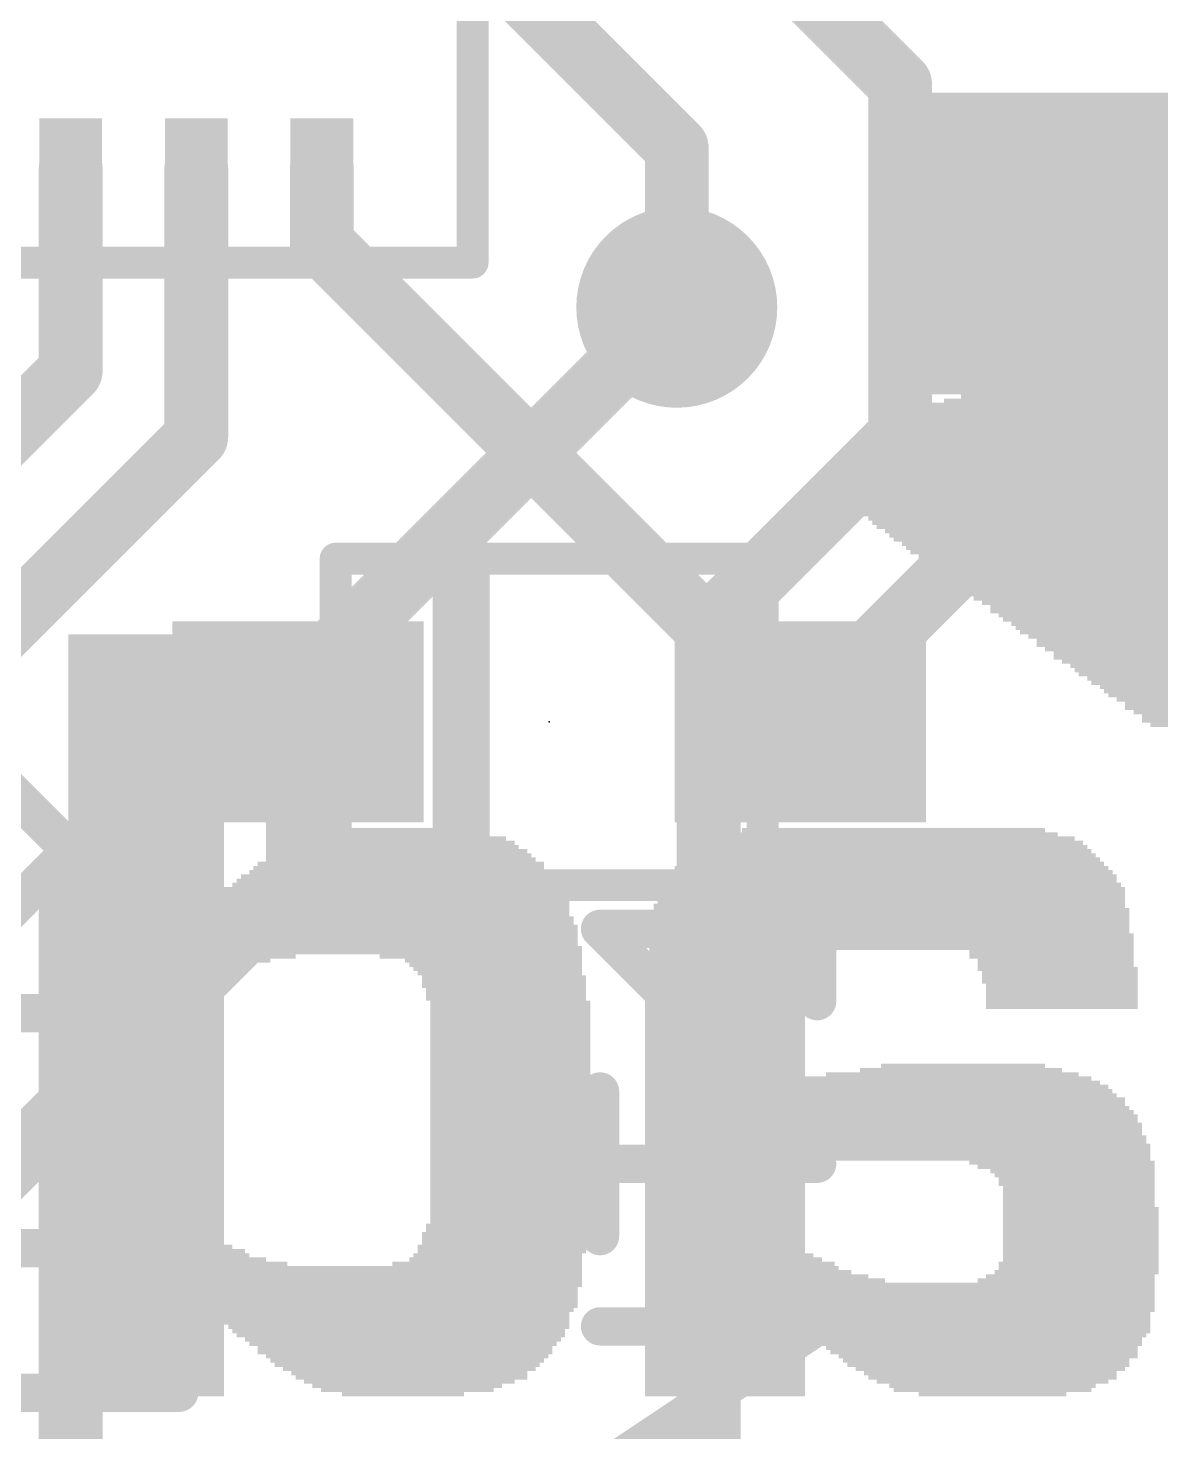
# Model space of a CAD drawing. Extents: x -0.1 to 30.5, y 0 to 19.2.
# Drawn here: x 15.07 to 19.58, y 3.65 to 9.24 of the extents above; entities that cross this region are included whole.
import ezdxf

# ---------------------------------------------------------------- set-up
doc = ezdxf.new("R2010")
doc.units = 0
for name, color, linetype in [('1', 12, 'CONTINUOUS'), ('16', 132, 'CONTINUOUS'), ('18', 110, 'CONTINUOUS'), ('21', 40, 'CONTINUOUS'), ('22', 6, 'CONTINUOUS'), ('23', 53, 'CONTINUOUS')]:
    doc.layers.add(name, color=color, linetype=linetype)

# ---------------------------------------------------------------- blocks, each defined once
blk = doc.blocks.new('RECT')
blk.add_solid([(-0.5, -0.5), (0.5, -0.5), (-0.5, 0.5), (0.5, 0.5)])
blk = doc.blocks.new('ROUNDV')
at = {"const_width": 0.5}
blk.add_lwpolyline([(0, -0.25, 1), (0, 0.25, 1), (0, -0.25)], format="xyb", dxfattribs=at)

msp = doc.modelspace()

# ---------------------------------------------------------------- linework, layer by layer
at = {"layer": '1', "const_width": 0.254}
for points in [[(17.01, 9.406), (17.653, 8.763)], [(17.653, 8.763), (17.653, 8.128)], [(15.24, 8.681), (15.24, 7.874)], [(15.74, 8.681), (15.74, 7.612)], [(16.24, 8.681), (16.24, 8.382)], [(16.24, 8.382), (18.145, 6.477)], [(19.177, 8.382), (19.177, 7.509)], [(15.24, 7.874), (14.732, 7.366)], [(15.74, 7.612), (14.158, 6.03)], [(19.177, 7.509), (18.145, 6.477)], [(18.415, 6.747), (18.145, 6.477)], [(16.145, 6.477), (16.145, 5.858)], [(16.145, 5.858), (12.7, 2.413)]]:
    msp.add_lwpolyline(points, dxfattribs=at)
at = {"layer": '1', "const_width": 0.127}
for points in [[(17.7165, 8.763, 1), (17.5895, 8.763)], [(17.6081, 8.7181, 1), (17.6979, 8.8079)], [(15.3035, 8.681, 1), (15.1765, 8.681)], [(15.8035, 8.681, 1), (15.6765, 8.681)], [(16.3035, 8.681, 1), (16.1765, 8.681)], [(16.2849, 8.4269, 1), (16.1951, 8.3371)], [(19.2405, 8.382, 1), (19.1135, 8.382)], [(16.1765, 8.382, 1), (16.3035, 8.382)], [(17.5895, 8.128, 1), (17.7165, 8.128)], [(15.2849, 7.8291, 1), (15.1951, 7.9189)], [(15.1765, 7.874, 1), (15.3035, 7.874)], [(15.7849, 7.5671, 1), (15.6951, 7.6569)], [(15.6765, 7.612, 1), (15.8035, 7.612)], [(19.2219, 7.4641, 1), (19.1321, 7.5539)], [(19.1135, 7.509, 1), (19.2405, 7.509)], [(18.4599, 6.7021, 1), (18.3701, 6.7919)], [(16.2085, 6.477, 1), (16.0815, 6.477)], [(18.1001, 6.5219, 1), (18.1899, 6.4321)], [(18.1001, 6.5219, 1), (18.1899, 6.4321)], [(18.1001, 6.4321, 1), (18.1899, 6.5219)], [(16.1899, 5.8131, 1), (16.1001, 5.9029)], [(16.0815, 5.858, 1), (16.2085, 5.858)]]:
    msp.add_lwpolyline(points, format="xyb", dxfattribs=at)
at = {"layer": '16', "const_width": 0.254}
for points in [[(17.78, 9.779), (18.542, 9.017)], [(18.542, 9.017), (18.542, 7.62)], [(17.653, 8.128), (15.24, 5.715)], [(18.542, 7.62), (17.78, 6.858)], [(17.78, 6.858), (17.78, 1.524)], [(15.24, 5.715), (15.24, 1.524)]]:
    msp.add_lwpolyline(points, dxfattribs=at)
at = {"layer": '16', "const_width": 0.127}
for points in [[(18.6055, 9.017, 1), (18.4785, 9.017)], [(18.4971, 8.9721, 1), (18.5869, 9.0619)], [(17.6979, 8.0831, 1), (17.6081, 8.1729)], [(18.5869, 7.5751, 1), (18.4971, 7.6649)], [(18.4785, 7.62, 1), (18.6055, 7.62)], [(17.8435, 6.858, 1), (17.7165, 6.858)], [(17.7351, 6.9029, 1), (17.8249, 6.8131)], [(15.3035, 5.715, 1), (15.1765, 5.715)], [(15.1951, 5.7599, 1), (15.2849, 5.6701)]]:
    msp.add_lwpolyline(points, format="xyb", dxfattribs=at)
at = {"layer": '21'}
for points, const_width in [([(16.84, 11.506), (16.84, 8.306)], 0.127), ([(16.84, 8.306), (13.64, 8.306)], 0.127), ([(16.295, 5.827), (16.295, 7.127)], 0.127), ([(16.295, 7.127), (17.995, 7.127)], 0.127), ([(17.995, 7.127), (17.995, 5.827)], 0.127), ([(16.745, 5.877), (16.745, 7.077)], 0.127), ([(16.745, 7.077), (16.845, 7.077)], 0.127), ([(16.845, 7.077), (16.845, 5.877)], 0.127), ([(15.2396, 5.9649), (14.9515, 6.253)], 0.1524), ([(14.9515, 5.6768), (15.2396, 5.9649)], 0.1524), ([(15.2396, 5.9649), (15.6718, 5.9649)], 0.1524), ([(18.2118, 5.3649), (18.2118, 5.9411)], 0.1524), ([(17.995, 5.827), (16.295, 5.827)], 0.127), ([(17.6356, 5.3649), (17.3475, 5.653)], 0.1524), ([(17.3475, 5.653), (18.2118, 5.653)], 0.1524), ([(15.5277, 5.3175), (14.9515, 5.3175)], 0.1524), ([(15.6718, 5.1734), (15.5277, 5.3175)], 0.1524), ([(15.6718, 4.7412), (15.6718, 5.1734)], 0.1524), ([(17.3475, 4.4294), (17.3475, 5.0056)], 0.1524), ([(14.8075, 4.7412), (15.6718, 4.7412)], 0.1524), ([(18.2118, 4.7175), (17.3475, 4.7175)], 0.1524), ([(14.9515, 4.3819), (15.2396, 4.3819)], 0.1524), ([(15.2396, 4.3819), (15.3837, 4.2379)], 0.1524), ([(15.3837, 4.0938), (15.6718, 4.3819)], 0.1524), ([(15.3837, 4.2379), (15.3837, 3.8057)], 0.1524), ([(17.3475, 3.4939), (18.2118, 4.0701)], 0.1524), ([(18.2118, 4.0701), (17.3475, 4.0701)], 0.1524), ([(15.6718, 3.8057), (14.8075, 3.8057)], 0.1524)]:
    msp.add_lwpolyline(points, dxfattribs=dict(at, const_width=const_width))
for points, const_width in [([(16.8083, 8.306, 1), (16.8717, 8.306)], 0.0635), ([(16.84, 8.2743, 1), (16.84, 8.3378)], 0.0635), ([(16.295, 7.1588, 1), (16.295, 7.0953)], 0.0635), ([(16.3268, 7.127, 1), (16.2633, 7.127)], 0.0635), ([(18.0267, 7.127, 1), (17.9633, 7.127)], 0.0635), ([(17.995, 7.0953, 1), (17.995, 7.1588)], 0.0635), ([(16.7767, 7.077, 1), (16.7133, 7.077)], 0.0635), ([(16.745, 7.1087, 1), (16.745, 7.0453)], 0.0635), ([(16.8768, 7.077, 1), (16.8133, 7.077)], 0.0635), ([(16.845, 7.0453, 1), (16.845, 7.1087)], 0.0635), ([(15.2396, 6.003, 1), (15.2396, 5.9268)], 0.0762), ([(15.2666, 5.9379, 1), (15.2127, 5.9918)], 0.0762), ([(15.6718, 5.9268, 1), (15.6718, 6.003)], 0.0762), ([(15.2127, 5.9379, 1), (15.2666, 5.9918)], 0.0762), ([(18.2499, 5.9411, 1), (18.1737, 5.9411)], 0.0762), ([(16.295, 5.8587, 1), (16.295, 5.7953)], 0.0635), ([(16.7133, 5.877, 1), (16.7767, 5.877)], 0.0635), ([(16.8133, 5.877, 1), (16.8768, 5.877)], 0.0635), ([(17.995, 5.7953, 1), (17.995, 5.8587)], 0.0635), ([(16.2633, 5.827, 1), (16.3268, 5.827)], 0.0635), ([(17.9633, 5.827, 1), (18.0267, 5.827)], 0.0635), ([(17.3744, 5.68, 1), (17.3205, 5.6261)], 0.0762), ([(17.3475, 5.6911, 1), (17.3475, 5.6149)], 0.0762), ([(18.2118, 5.6149, 1), (18.2118, 5.6911)], 0.0762), ([(17.6086, 5.338, 1), (17.6625, 5.3919)], 0.0762), ([(15.5547, 5.3444, 1), (15.5008, 5.2905)], 0.0762), ([(15.5277, 5.2794, 1), (15.5277, 5.3556)], 0.0762), ([(18.1737, 5.3649, 1), (18.2499, 5.3649)], 0.0762), ([(15.7099, 5.1734, 1), (15.6337, 5.1734)], 0.0762), ([(15.6449, 5.1465, 1), (15.6987, 5.2003)], 0.0762), ([(17.3856, 5.0056, 1), (17.3094, 5.0056)], 0.0762), ([(15.6718, 4.7031, 1), (15.6718, 4.7793)], 0.0762), ([(15.6337, 4.7412, 1), (15.7099, 4.7412)], 0.0762), ([(17.3475, 4.7556, 1), (17.3475, 4.6794)], 0.0762), ([(18.2118, 4.6794, 1), (18.2118, 4.7556)], 0.0762), ([(15.2666, 4.4089, 1), (15.2127, 4.355)], 0.0762), ([(15.2396, 4.3438, 1), (15.2396, 4.42)], 0.0762), ([(15.6987, 4.355, 1), (15.6449, 4.4089)], 0.0762), ([(17.3094, 4.4294, 1), (17.3856, 4.4294)], 0.0762), ([(15.4218, 4.2379, 1), (15.3456, 4.2379)], 0.0762), ([(15.3567, 4.2109, 1), (15.4106, 4.2648)], 0.0762), ([(15.3567, 4.1208, 1), (15.4106, 4.0669)], 0.0762), ([(17.3475, 4.1082, 1), (17.3475, 4.032)], 0.0762), ([(18.2329, 4.0384, 1), (18.1907, 4.1018)], 0.0762), ([(18.2118, 4.032, 1), (18.2118, 4.1082)], 0.0762), ([(15.6718, 3.7676, 1), (15.6718, 3.8438)], 0.0762), ([(15.3456, 3.8057, 1), (15.4218, 3.8057)], 0.0762)]:
    msp.add_lwpolyline(points, format="xyb", dxfattribs=dict(at, const_width=const_width))
at = {"layer": '23'}
msp.add_point((17.145, 6.477), dxfattribs=at)

# ---------------------------------------------------------------- block references
at = {"layer": '1'}
for p, xscale, yscale, rotation in [((19.177, 8.382), 1.2, 1.3, 270), ((15.24, 8.681), 0.4, 0.25, 90), ((15.74, 8.681), 0.4, 0.25, 90), ((16.24, 8.681), 0.4, 0.25, 90)]:
    msp.add_blockref('RECT', p, dxfattribs=dict(at, xscale=xscale, yscale=yscale, rotation=rotation))
at = {"layer": '1', "yscale": 0.8, "rotation": 180}
for p in [(16.145, 6.477), (18.145, 6.477)]:
    msp.add_blockref('RECT', p, dxfattribs=at)
at = {"layer": '18', "xscale": 0.8001, "yscale": 0.8001}
msp.add_blockref('ROUNDV', (17.653, 8.128), dxfattribs=at)
msp.add_blockref('ROUNDV', (17.653, 8.128), dxfattribs=at)
at = {"layer": '22', "rotation": 180}
for p, xscale, yscale in [((20.0917, 7.9909), 1.2741, 0.0167), ((20.1, 8.0076), 1.1903, 0.0168), ((20.1084, 8.0244), 1.14, 0.0168), ((20.0497, 7.9405), 1.5255, 0.0167), ((20.0665, 7.9573), 1.425, 0.0168), ((20.0749, 7.9741), 1.3746, 0.0168), ((20.3264, 7.8902), 2.3805, 0.0167), ((20.0246, 7.907), 1.6428, 0.0168), ((20.033, 7.9238), 1.5926, 0.0168), ((20.2341, 7.8232), 2.5649, 0.0168), ((20.2509, 7.8399), 2.5314, 0.0167), ((20.2761, 7.8567), 2.4811, 0.0168), ((19.9826, 7.8735), 1.8273, 0.0168), ((20.1503, 7.7729), 2.7325, 0.0168), ((20.1671, 7.7897), 2.699, 0.0168), ((20.2006, 7.8065), 2.632, 0.0167), ((20.0414, 7.7059), 2.9505, 0.0167), ((20.0665, 7.7226), 2.9002, 0.0168), ((20.0917, 7.7394), 2.8499, 0.0168), ((20.1168, 7.7562), 2.7996, 0.0167), ((19.9994, 7.6556), 3.0679, 0.0167), ((20.0162, 7.6723), 3.0343, 0.0168), ((20.0162, 7.6891), 3.0008, 0.0168), ((19.9659, 7.6053), 3.1349, 0.0168), ((19.9744, 7.6221), 3.1181, 0.0167), ((19.9827, 7.6388), 3.1014, 0.0168), ((19.9659, 7.5382), 3.2019, 0.0168), ((19.9576, 7.555), 3.1851, 0.0168), ((19.9659, 7.5718), 3.1684, 0.0167), ((19.9743, 7.5885), 3.1516, 0.0168), ((19.9659, 7.5215), 3.2019, 0.0167), ((19.9659, 7.5047), 3.2019, 0.0168), ((19.9743, 7.4879), 3.2186, 0.0168), ((19.9659, 7.4712), 3.2354, 0.0167), ((19.9659, 7.4544), 3.2354, 0.0168), ((19.9743, 7.4376), 3.2522, 0.0168), ((19.9827, 7.4209), 3.269, 0.0167), ((19.9827, 7.4041), 3.269, 0.0168), ((19.9994, 7.3874), 3.2689, 0.0167), ((19.9994, 7.3706), 3.2689, 0.0168), ((20.0079, 7.3538), 3.2857, 0.0168), ((20.0246, 7.3371), 3.2858, 0.0167), ((20.033, 7.3203), 3.269, 0.0168), ((20.0414, 7.3035), 3.2857, 0.0168), ((20.0665, 7.2868), 3.3025, 0.0167), ((20.0917, 7.27), 3.3193, 0.0168), ((19.6139, 7.2532), 2.3302, 0.0168), ((19.5888, 7.2365), 2.2129, 0.0167), ((19.5888, 7.2197), 2.1793, 0.0168), ((19.572, 7.203), 2.1123, 0.0167), ((19.5803, 7.1862), 2.0619, 0.0168), ((19.5803, 7.1694), 2.0285, 0.0168), ((19.5888, 7.1527), 2.0117, 0.0167), ((19.5971, 7.1359), 1.9614, 0.0168), ((19.6055, 7.1191), 1.9446, 0.0168), ((19.6223, 7.1024), 1.9447, 0.0167), ((19.6391, 7.0856), 1.9111, 0.0168), ((19.6474, 7.0688), 1.8944, 0.0168), ((19.6726, 7.0521), 1.9111, 0.0167), ((19.6977, 7.0353), 1.8944, 0.0168), ((19.7061, 7.0185), 1.8776, 0.0168), ((19.7396, 7.0018), 1.8776, 0.0167), ((19.7647, 6.985), 1.8943, 0.0168), ((19.7815, 6.9683), 1.8943, 0.0167), ((19.8235, 6.9515), 1.9111, 0.0168), ((19.8653, 6.9347), 1.9279, 0.0168), ((19.8821, 6.918), 1.9614, 0.0167), ((19.9324, 6.9012), 1.995, 0.0168), ((19.9659, 6.8844), 2.0284, 0.0168), ((20.0749, 6.8677), 2.1793, 0.0167), ((15.5403, 6.8174), 0.6203, 0.0167), ((21.3657, 6.8509), 4.7274, 0.0168), ((21.3658, 6.8341), 4.6939, 0.0168), ((21.3657, 6.8174), 4.6268, 0.0167), ((15.5403, 6.8006), 0.6203, 0.0168), ((15.5403, 6.7839), 0.6203, 0.0167), ((15.5403, 6.7671), 0.6203, 0.0168), ((21.3406, 6.7839), 4.5095, 0.0167), ((21.349, 6.8006), 4.5263, 0.0168), ((21.3238, 6.7671), 4.409, 0.0168), ((15.5403, 6.7503), 0.6203, 0.0168), ((15.5403, 6.7336), 0.6203, 0.0167), ((15.5403, 6.7168), 0.6203, 0.0168), ((15.5403, 6.7), 0.6203, 0.0168), ((21.2987, 6.7503), 4.2916, 0.0168), ((21.2652, 6.7336), 4.2245, 0.0167), ((20.6449, 6.7168), 2.9169, 0.0168), ((20.6449, 6.7), 2.8499, 0.0168), ((15.5403, 6.6833), 0.6203, 0.0167), ((15.5403, 6.6665), 0.6203, 0.0168), ((15.5403, 6.6497), 0.6203, 0.0168), ((20.6449, 6.6833), 2.8163, 0.0167), ((20.6532, 6.6665), 2.7995, 0.0168), ((20.4521, 6.6497), 2.3302, 0.0168), ((15.5403, 6.633), 0.6203, 0.0167), ((15.5403, 6.6162), 0.6203, 0.0168), ((15.5403, 6.5994), 0.6203, 0.0168), ((20.4437, 6.633), 2.2799, 0.0167), ((20.4437, 6.6162), 2.2128, 0.0168), ((20.4353, 6.5994), 2.1626, 0.0168), ((15.5403, 6.5827), 0.6203, 0.0167), ((15.5403, 6.5659), 0.6203, 0.0168), ((15.5403, 6.5492), 0.6203, 0.0167), ((15.5403, 6.5324), 0.6203, 0.0168), ((20.4437, 6.5827), 2.1458, 0.0167), ((20.4437, 6.5659), 2.0788, 0.0168), ((20.4521, 6.5492), 2.0284, 0.0167), ((20.4521, 6.5324), 2.0284, 0.0168), ((15.5403, 6.5156), 0.6203, 0.0168), ((15.5403, 6.4989), 0.6203, 0.0167), ((15.5403, 6.4821), 0.6203, 0.0168), ((20.4521, 6.5156), 1.9614, 0.0168), ((20.4605, 6.4989), 1.9111, 0.0167), ((20.4605, 6.4821), 1.9111, 0.0168), ((15.5403, 6.4653), 0.6203, 0.0168), ((15.5403, 6.4486), 0.6203, 0.0167), ((15.5403, 6.4318), 0.6203, 0.0168), ((20.4688, 6.4653), 1.8608, 0.0168), ((15.5403, 6.415), 0.6203, 0.0168), ((15.5403, 6.3982), 0.6203, 0.0167), ((15.5403, 6.3815), 0.6203, 0.0168), ((15.5403, 6.3647), 0.6203, 0.0167), ((15.5403, 6.348), 0.6203, 0.0168), ((15.5403, 6.3312), 0.6203, 0.0168), ((15.5403, 6.3144), 0.6203, 0.0167), ((15.5403, 6.2977), 0.6203, 0.0168), ((15.5403, 6.2809), 0.6203, 0.0168), ((15.5403, 6.2641), 0.6203, 0.0167), ((15.5403, 6.2474), 0.6203, 0.0168), ((15.5403, 6.2306), 0.6203, 0.0168), ((15.5403, 6.2138), 0.6203, 0.0167), ((15.5403, 6.1971), 0.6203, 0.0168), ((15.5403, 6.1803), 0.6203, 0.0168), ((15.5403, 6.1635), 0.6203, 0.0167), ((15.5403, 6.1468), 0.6203, 0.0168), ((15.5403, 6.1301), 0.6203, 0.0167), ((15.5403, 6.1133), 0.6203, 0.0168), ((15.5403, 6.0965), 0.6203, 0.0168), ((15.5403, 6.0798), 0.6203, 0.0167), ((15.5403, 6.063), 0.6203, 0.0168), ((15.5403, 6.0462), 0.6203, 0.0168), ((15.5403, 6.0295), 0.6203, 0.0167), ((16.5544, 6.0295), 0.7041, 0.0167), ((16.5544, 6.0462), 0.6371, 0.0168), ((18.5158, 6.0295), 1.3076, 0.0167), ((18.5158, 6.0462), 1.207, 0.0168), ((15.5403, 6.0127), 0.6203, 0.0168), ((15.5403, 5.9959), 0.6203, 0.0168), ((15.5403, 5.9792), 0.6203, 0.0167), ((16.5544, 5.9792), 0.9387, 0.0167), ((16.5629, 5.9959), 0.8885, 0.0168), ((16.5628, 6.0127), 0.8214, 0.0168), ((18.5075, 5.9792), 1.5591, 0.0167), ((18.5159, 5.9959), 1.5087, 0.0168), ((18.5159, 6.0127), 1.4417, 0.0168), ((15.5403, 5.9624), 0.6203, 0.0168), ((15.5403, 5.9457), 0.6203, 0.0167), ((15.5403, 5.9289), 0.6203, 0.0168), ((16.5544, 5.9289), 1.0729, 0.0168), ((16.5544, 5.9457), 1.0393, 0.0167), ((16.5629, 5.9624), 0.9891, 0.0168), ((18.5075, 5.9289), 1.6597, 0.0168), ((18.5075, 5.9457), 1.6261, 0.0167), ((18.5075, 5.9624), 1.5925, 0.0168), ((15.5403, 5.9121), 0.6203, 0.0168), ((15.5403, 5.8954), 0.6203, 0.0167), ((15.5403, 5.8786), 0.6203, 0.0168), ((15.5403, 5.8618), 0.6203, 0.0168), ((16.5377, 5.8618), 1.2406, 0.0168), ((16.5461, 5.8786), 1.1903, 0.0168), ((16.5461, 5.8954), 1.1567, 0.0167), ((16.5544, 5.9121), 1.1399, 0.0168), ((18.5075, 5.8618), 1.7937, 0.0168), ((18.5075, 5.8786), 1.7603, 0.0168), ((18.5075, 5.8954), 1.7267, 0.0167), ((18.5075, 5.9121), 1.6931, 0.0168), ((16.2108, 5.8115), 1.9614, 0.0168), ((15.5403, 5.8451), 0.6203, 0.0167), ((15.5403, 5.8283), 0.6203, 0.0168), ((16.5293, 5.8283), 1.2908, 0.0168), ((16.5294, 5.8451), 1.2573, 0.0167), ((18.5075, 5.8115), 1.8608, 0.0168), ((18.5075, 5.8283), 1.8273, 0.0168), ((18.5075, 5.8451), 1.7937, 0.0167), ((16.2191, 5.7948), 1.9781, 0.0167), ((16.2191, 5.778), 1.9781, 0.0168), ((16.2276, 5.7612), 1.9949, 0.0168), ((18.5075, 5.7948), 1.8608, 0.0167), ((18.5075, 5.778), 1.8608, 0.0168), ((18.5075, 5.7612), 1.8608, 0.0168), ((16.2276, 5.7445), 1.9949, 0.0167), ((16.2276, 5.7277), 1.9949, 0.0168), ((16.2276, 5.711), 1.9949, 0.0167), ((16.236, 5.6942), 2.0117, 0.0168), ((18.4991, 5.7445), 1.8776, 0.0167), ((18.5075, 5.7277), 1.8943, 0.0168), ((18.5075, 5.711), 1.8943, 0.0167), ((18.5075, 5.6942), 1.8943, 0.0168), ((16.2443, 5.6607), 2.0284, 0.0167), ((16.2443, 5.6439), 2.0284, 0.0168), ((16.236, 5.6774), 2.0117, 0.0168), ((18.5075, 5.6774), 1.8943, 0.0168), ((18.5075, 5.6607), 1.8943, 0.0167), ((18.5075, 5.6439), 1.8943, 0.0168), ((16.2443, 5.6271), 2.0284, 0.0168), ((16.2443, 5.6104), 2.0284, 0.0167), ((16.2443, 5.5936), 2.0284, 0.0168), ((18.5075, 5.6271), 1.9279, 0.0168), ((18.5075, 5.6104), 1.9279, 0.0167), ((18.5075, 5.5936), 1.9279, 0.0168), ((16.2527, 5.5768), 2.0452, 0.0168), ((16.2527, 5.5601), 2.0452, 0.0167), ((15.6827, 5.5433), 0.9052, 0.0168), ((15.6325, 5.5266), 0.8047, 0.0167), ((16.8729, 5.5433), 0.8047, 0.0168), ((16.9232, 5.5266), 0.7041, 0.0167), ((18.5075, 5.5768), 1.9279, 0.0168), ((17.8872, 5.5601), 0.6873, 0.0167), ((17.8788, 5.5433), 0.6706, 0.0168), ((17.8704, 5.5266), 0.6538, 0.0167), ((19.1445, 5.5601), 0.6538, 0.0167), ((19.1445, 5.5433), 0.6538, 0.0168), ((19.1613, 5.5266), 0.6203, 0.0167), ((15.5989, 5.5098), 0.7376, 0.0168), ((15.5654, 5.4763), 0.6706, 0.0167), ((15.5822, 5.493), 0.7041, 0.0168), ((16.9317, 5.5098), 0.6873, 0.0168), ((16.94, 5.493), 0.6706, 0.0168), ((16.9484, 5.4763), 0.6538, 0.0167), ((17.862, 5.5098), 0.6705, 0.0168), ((17.862, 5.493), 0.6705, 0.0168), ((17.8537, 5.4763), 0.6538, 0.0167), ((19.1696, 5.493), 0.637, 0.0168), ((19.1613, 5.5098), 0.6203, 0.0168), ((19.178, 5.4763), 0.6202, 0.0167), ((15.5403, 5.4595), 0.6203, 0.0168), ((15.5403, 5.4427), 0.6203, 0.0168), ((15.5403, 5.426), 0.6203, 0.0167), ((16.9652, 5.4595), 0.6538, 0.0168), ((16.9652, 5.4427), 0.6538, 0.0168), ((16.9652, 5.426), 0.6538, 0.0167), ((17.8537, 5.4595), 0.6538, 0.0168), ((17.8537, 5.4427), 0.6538, 0.0168), ((17.8537, 5.426), 0.6538, 0.0167), ((19.178, 5.4595), 0.6202, 0.0168), ((19.178, 5.4427), 0.6202, 0.0168), ((19.1864, 5.426), 0.6035, 0.0167), ((15.5403, 5.4092), 0.6203, 0.0168), ((15.5403, 5.3924), 0.6203, 0.0168), ((15.5403, 5.3757), 0.6203, 0.0167), ((15.5403, 5.3589), 0.6203, 0.0168), ((16.9735, 5.4092), 0.6371, 0.0168), ((16.9735, 5.3924), 0.6371, 0.0168), ((16.9735, 5.3757), 0.6371, 0.0167), ((16.9903, 5.3589), 0.637, 0.0168), ((17.8453, 5.4092), 0.637, 0.0168), ((17.8453, 5.3924), 0.637, 0.0168), ((17.8453, 5.3757), 0.637, 0.0167), ((17.8453, 5.3589), 0.637, 0.0168), ((19.1864, 5.4092), 0.6035, 0.0168), ((19.1864, 5.3924), 0.6035, 0.0168), ((19.1864, 5.3757), 0.6035, 0.0167), ((19.1864, 5.3589), 0.6035, 0.0168), ((15.5403, 5.3421), 0.6203, 0.0168), ((15.5403, 5.3254), 0.6203, 0.0167), ((15.5403, 5.3086), 0.6203, 0.0168), ((16.9903, 5.3421), 0.637, 0.0168), ((16.9903, 5.3254), 0.637, 0.0167), ((16.9903, 5.3086), 0.637, 0.0168), ((17.8453, 5.3421), 0.637, 0.0168), ((17.8453, 5.3254), 0.637, 0.0167), ((17.8453, 5.3086), 0.637, 0.0168), ((19.1864, 5.3421), 0.6035, 0.0168), ((15.5403, 5.2919), 0.6203, 0.0167), ((15.5403, 5.2751), 0.6203, 0.0168), ((15.5403, 5.2583), 0.6203, 0.0168), ((16.9903, 5.2919), 0.637, 0.0167), ((16.9903, 5.2751), 0.637, 0.0168), ((16.9903, 5.2583), 0.637, 0.0168), ((17.8453, 5.2919), 0.637, 0.0167), ((17.8453, 5.2751), 0.637, 0.0168), ((17.8453, 5.2583), 0.637, 0.0168), ((15.5403, 5.2416), 0.6203, 0.0167), ((15.5403, 5.2248), 0.6203, 0.0168), ((15.5403, 5.208), 0.6203, 0.0168), ((15.5403, 5.1913), 0.6203, 0.0167), ((16.9903, 5.2416), 0.637, 0.0167), ((16.9903, 5.2248), 0.637, 0.0168), ((16.9903, 5.208), 0.637, 0.0168), ((16.9903, 5.1913), 0.637, 0.0167), ((17.8453, 5.2416), 0.637, 0.0167), ((17.8453, 5.2248), 0.637, 0.0168), ((17.8453, 5.208), 0.637, 0.0168), ((17.8453, 5.1913), 0.637, 0.0167), ((15.5403, 5.1745), 0.6203, 0.0168), ((15.5403, 5.1577), 0.6203, 0.0168), ((15.5403, 5.141), 0.6203, 0.0167), ((16.9903, 5.1745), 0.637, 0.0168), ((16.9903, 5.1577), 0.637, 0.0168), ((16.9903, 5.141), 0.637, 0.0167), ((17.8453, 5.1745), 0.637, 0.0168), ((17.8453, 5.1577), 0.637, 0.0168), ((17.8453, 5.141), 0.637, 0.0167), ((15.5403, 5.1242), 0.6203, 0.0168), ((15.5403, 5.1075), 0.6203, 0.0167), ((15.5403, 5.0907), 0.6203, 0.0168), ((16.9903, 5.1242), 0.637, 0.0168), ((16.9903, 5.1075), 0.637, 0.0167), ((16.9903, 5.0907), 0.637, 0.0168), ((17.8453, 5.1242), 0.637, 0.0168), ((17.8453, 5.1075), 0.637, 0.0167), ((17.8453, 5.0907), 0.637, 0.0168), ((18.7841, 5.0907), 0.8047, 0.0168), ((18.7924, 5.1075), 0.6538, 0.0167), ((15.5403, 5.0739), 0.6203, 0.0168), ((15.5403, 5.0572), 0.6203, 0.0167), ((15.5403, 5.0404), 0.6203, 0.0168), ((15.5403, 5.0236), 0.6203, 0.0168), ((16.9903, 5.0739), 0.637, 0.0168), ((16.9903, 5.0572), 0.637, 0.0167), ((16.9903, 5.0404), 0.637, 0.0168), ((16.9903, 5.0236), 0.637, 0.0168), ((17.8453, 5.0739), 0.637, 0.0168), ((18.4153, 5.0572), 1.7769, 0.0167), ((18.4321, 5.0404), 1.8105, 0.0168), ((18.4488, 5.0236), 1.844, 0.0168), ((18.7506, 5.0739), 1.0059, 0.0168), ((15.5403, 5.0069), 0.6203, 0.0167), ((15.5403, 4.9901), 0.6203, 0.0168), ((15.5403, 4.9733), 0.6203, 0.0168), ((16.9903, 5.0069), 0.637, 0.0167), ((16.9903, 4.9901), 0.637, 0.0168), ((16.9903, 4.9733), 0.637, 0.0168), ((18.4572, 5.0069), 1.8608, 0.0167), ((18.4656, 4.9901), 1.8775, 0.0168), ((18.4824, 4.9733), 1.9111, 0.0168), ((15.5403, 4.9566), 0.6203, 0.0167), ((15.5403, 4.9398), 0.6203, 0.0168), ((15.5403, 4.923), 0.6203, 0.0168), ((16.9903, 4.9566), 0.637, 0.0167), ((16.9903, 4.9398), 0.637, 0.0168), ((16.9903, 4.923), 0.637, 0.0168), ((18.4824, 4.9566), 1.9111, 0.0167), ((18.4907, 4.9398), 1.9278, 0.0168), ((18.4991, 4.923), 1.9446, 0.0168), ((15.5403, 4.9063), 0.6203, 0.0167), ((15.5403, 4.8895), 0.6203, 0.0168), ((15.5403, 4.8727), 0.6203, 0.0167), ((15.5403, 4.856), 0.6203, 0.0168), ((16.9903, 4.9063), 0.637, 0.0167), ((16.9903, 4.8895), 0.637, 0.0168), ((16.9903, 4.8727), 0.637, 0.0167), ((16.9903, 4.856), 0.637, 0.0168), ((18.5075, 4.9063), 1.9613, 0.0167), ((18.5075, 4.8895), 1.9613, 0.0168), ((18.5159, 4.8727), 1.9781, 0.0167), ((18.5159, 4.856), 1.9781, 0.0168), ((15.5403, 4.8392), 0.6203, 0.0168), ((15.5403, 4.8224), 0.6203, 0.0167), ((15.5403, 4.8057), 0.6203, 0.0168), ((16.9903, 4.8392), 0.637, 0.0168), ((16.9903, 4.8224), 0.637, 0.0167), ((16.9903, 4.8057), 0.637, 0.0168), ((18.5159, 4.8392), 1.9781, 0.0168), ((18.5243, 4.8224), 1.9949, 0.0167), ((18.5243, 4.8057), 1.9949, 0.0168), ((15.5403, 4.7889), 0.6203, 0.0168), ((15.5403, 4.7721), 0.6203, 0.0167), ((15.5403, 4.7554), 0.6203, 0.0168), ((16.9903, 4.7889), 0.637, 0.0168), ((16.9903, 4.7721), 0.637, 0.0167), ((16.9903, 4.7554), 0.637, 0.0168), ((18.5326, 4.7889), 2.0116, 0.0168), ((18.5326, 4.7721), 2.0116, 0.0167), ((18.5326, 4.7554), 2.0116, 0.0168), ((15.5403, 4.7386), 0.6203, 0.0168), ((15.5403, 4.7218), 0.6203, 0.0167), ((15.5403, 4.7051), 0.6203, 0.0168), ((15.5403, 4.6883), 0.6203, 0.0167), ((16.9903, 4.7386), 0.637, 0.0168), ((16.9903, 4.7218), 0.637, 0.0167), ((16.9903, 4.7051), 0.637, 0.0168), ((16.9903, 4.6883), 0.637, 0.0167), ((18.5326, 4.7386), 2.0116, 0.0168), ((17.8453, 4.7218), 0.637, 0.0167), ((17.8453, 4.7051), 0.637, 0.0168), ((17.8453, 4.6883), 0.637, 0.0167), ((19.1864, 4.7218), 0.7376, 0.0167), ((19.2032, 4.7051), 0.7041, 0.0168), ((19.2283, 4.6883), 0.6538, 0.0167), ((15.5403, 4.6716), 0.6203, 0.0168), ((15.5403, 4.6548), 0.6203, 0.0168), ((15.5403, 4.638), 0.6203, 0.0167), ((16.9903, 4.6716), 0.637, 0.0168), ((16.9903, 4.6548), 0.637, 0.0168), ((16.9903, 4.638), 0.637, 0.0167), ((17.8453, 4.6716), 0.637, 0.0168), ((17.8453, 4.6548), 0.637, 0.0168), ((17.8453, 4.638), 0.637, 0.0167), ((19.2367, 4.6716), 0.637, 0.0168), ((19.2451, 4.6548), 0.6203, 0.0168), ((19.2451, 4.638), 0.6203, 0.0167), ((15.5403, 4.6213), 0.6203, 0.0168), ((15.5403, 4.6045), 0.6203, 0.0168), ((15.5403, 4.5878), 0.6203, 0.0167), ((16.9903, 4.6213), 0.637, 0.0168), ((16.9903, 4.6045), 0.637, 0.0168), ((16.9903, 4.5878), 0.637, 0.0167), ((17.8453, 4.6213), 0.637, 0.0168), ((17.8453, 4.6045), 0.637, 0.0168), ((17.8453, 4.5878), 0.637, 0.0167), ((19.2535, 4.6213), 0.6035, 0.0168), ((19.2535, 4.6045), 0.6035, 0.0168), ((19.2535, 4.5878), 0.6035, 0.0167), ((15.5403, 4.571), 0.6203, 0.0168), ((15.5403, 4.5542), 0.6203, 0.0168), ((15.5403, 4.5375), 0.6203, 0.0167), ((15.5403, 4.5207), 0.6203, 0.0168), ((16.9903, 4.571), 0.637, 0.0168), ((16.9903, 4.5542), 0.637, 0.0168), ((16.9903, 4.5375), 0.637, 0.0167), ((16.9903, 4.5207), 0.637, 0.0168), ((17.8453, 4.571), 0.637, 0.0168), ((17.8453, 4.5542), 0.637, 0.0168), ((17.8453, 4.5375), 0.637, 0.0167), ((17.8453, 4.5207), 0.637, 0.0168), ((19.2535, 4.571), 0.6035, 0.0168), ((19.2535, 4.5542), 0.6035, 0.0168), ((19.2619, 4.5375), 0.6203, 0.0167), ((19.2619, 4.5207), 0.6203, 0.0168), ((15.5403, 4.5039), 0.6203, 0.0168), ((15.5403, 4.4872), 0.6203, 0.0167), ((15.5403, 4.4704), 0.6203, 0.0168), ((16.9735, 4.4704), 0.6371, 0.0168), ((16.9903, 4.5039), 0.637, 0.0168), ((16.9903, 4.4872), 0.637, 0.0167), ((17.8453, 4.5039), 0.637, 0.0168), ((17.8453, 4.4872), 0.637, 0.0167), ((17.8453, 4.4704), 0.637, 0.0168), ((19.2619, 4.5039), 0.6203, 0.0168), ((19.2619, 4.4872), 0.6203, 0.0167), ((19.2619, 4.4704), 0.6203, 0.0168), ((15.5403, 4.4537), 0.6203, 0.0167), ((15.5403, 4.4369), 0.6203, 0.0168), ((15.5403, 4.4201), 0.6203, 0.0168), ((16.9652, 4.4369), 0.6538, 0.0168), ((16.9652, 4.4201), 0.6538, 0.0168), ((16.9735, 4.4537), 0.6371, 0.0167), ((17.8453, 4.4537), 0.637, 0.0167), ((17.8453, 4.4369), 0.637, 0.0168), ((17.8453, 4.4201), 0.637, 0.0168), ((19.2619, 4.4537), 0.6203, 0.0167), ((19.2619, 4.4369), 0.6203, 0.0168), ((19.2619, 4.4201), 0.6203, 0.0168), ((15.557, 4.3866), 0.6538, 0.0168), ((15.5905, 4.3531), 0.7208, 0.0167), ((15.5403, 4.4034), 0.6203, 0.0167), ((15.5822, 4.3698), 0.7041, 0.0168), ((16.94, 4.3531), 0.6706, 0.0167), ((16.9568, 4.3866), 0.6706, 0.0168), ((16.9568, 4.3698), 0.6706, 0.0168), ((16.9652, 4.4034), 0.6538, 0.0167), ((17.862, 4.3531), 0.6705, 0.0167), ((17.8453, 4.4034), 0.637, 0.0167), ((17.8453, 4.3866), 0.637, 0.0168), ((17.8453, 4.3698), 0.637, 0.0168), ((19.2619, 4.4034), 0.6203, 0.0167), ((19.2619, 4.3866), 0.6203, 0.0168), ((19.2619, 4.3698), 0.6203, 0.0168), ((19.2619, 4.3531), 0.6203, 0.0167), ((16.2527, 4.3028), 2.0452, 0.0167), ((15.6241, 4.3363), 0.7879, 0.0168), ((15.666, 4.3195), 0.8717, 0.0168), ((16.8981, 4.3195), 0.7544, 0.0168), ((16.9317, 4.3363), 0.6873, 0.0168), ((17.9123, 4.3028), 0.7711, 0.0167), ((17.8788, 4.3363), 0.704, 0.0168), ((17.904, 4.3195), 0.7543, 0.0168), ((19.2535, 4.3195), 0.6371, 0.0168), ((19.2535, 4.3028), 0.6371, 0.0167), ((19.2619, 4.3363), 0.6203, 0.0168), ((16.2527, 4.286), 2.0452, 0.0168), ((16.2527, 4.2693), 2.0452, 0.0167), ((16.2527, 4.2525), 2.0452, 0.0168), ((17.9375, 4.286), 0.8214, 0.0168), ((17.9711, 4.2693), 0.8885, 0.0167), ((18.0046, 4.2525), 0.9555, 0.0168), ((19.2032, 4.2525), 0.7041, 0.0168), ((19.2199, 4.2693), 0.6706, 0.0167), ((19.2451, 4.286), 0.6538, 0.0168), ((16.2527, 4.2357), 2.0452, 0.0168), ((16.2443, 4.219), 2.0284, 0.0167), ((16.2443, 4.2022), 2.0284, 0.0168), ((16.2443, 4.1854), 2.0284, 0.0168), ((18.541, 4.2357), 2.0284, 0.0168), ((18.541, 4.219), 2.0284, 0.0167), ((18.541, 4.2022), 2.0284, 0.0168), ((18.541, 4.1854), 2.0284, 0.0168), ((16.2443, 4.1687), 2.0284, 0.0167), ((16.2443, 4.1519), 2.0284, 0.0168), ((16.236, 4.1351), 2.0117, 0.0168), ((18.541, 4.1687), 2.0284, 0.0167), ((18.541, 4.1519), 2.0284, 0.0168), ((18.541, 4.1351), 2.0284, 0.0168), ((16.2276, 4.1184), 1.9949, 0.0167), ((16.2276, 4.1016), 1.9949, 0.0168), ((16.2276, 4.0848), 1.9949, 0.0168), ((18.5326, 4.1184), 2.0116, 0.0167), ((18.5326, 4.1016), 2.0116, 0.0168), ((18.5326, 4.0848), 2.0116, 0.0168), ((15.5403, 4.0681), 0.6203, 0.0167), ((15.5403, 4.0513), 0.6203, 0.0168), ((15.5403, 4.0346), 0.6203, 0.0167), ((15.5403, 4.0178), 0.6203, 0.0168), ((16.5461, 4.0681), 1.3579, 0.0167), ((16.5461, 4.0513), 1.3243, 0.0168), ((16.5544, 4.0346), 1.3075, 0.0167), ((16.5629, 4.0178), 1.2573, 0.0168), ((18.5326, 4.0681), 2.0116, 0.0167), ((18.5326, 4.0513), 2.0116, 0.0168), ((17.8453, 4.0346), 0.637, 0.0167), ((17.8453, 4.0178), 0.637, 0.0168), ((18.8595, 4.0346), 1.3244, 0.0167), ((18.8511, 4.0178), 1.3076, 0.0168), ((15.5403, 4.001), 0.6203, 0.0168), ((15.5403, 3.9843), 0.6203, 0.0167), ((15.5403, 3.9675), 0.6203, 0.0168), ((16.5628, 4.001), 1.2238, 0.0168), ((16.5712, 3.9843), 1.1735, 0.0167), ((16.5712, 3.9675), 1.1735, 0.0168), ((17.8453, 4.001), 0.637, 0.0168), ((17.8453, 3.9843), 0.637, 0.0167), ((17.8453, 3.9675), 0.637, 0.0168), ((18.8679, 4.001), 1.2741, 0.0168), ((18.8679, 3.9843), 1.2405, 0.0167), ((18.8763, 3.9675), 1.2237, 0.0168), ((15.5403, 3.9507), 0.6203, 0.0168), ((15.5403, 3.934), 0.6203, 0.0167), ((15.5403, 3.9172), 0.6203, 0.0168), ((16.5796, 3.9507), 1.1232, 0.0168), ((16.5796, 3.934), 1.0896, 0.0167), ((16.5796, 3.9172), 1.0562, 0.0168), ((17.8453, 3.9507), 0.637, 0.0168), ((17.8453, 3.934), 0.637, 0.0167), ((17.8453, 3.9172), 0.637, 0.0168), ((18.893, 3.9507), 1.1902, 0.0168), ((18.8847, 3.934), 1.1399, 0.0167), ((18.893, 3.9172), 1.1232, 0.0168), ((15.5403, 3.9004), 0.6203, 0.0168), ((15.5403, 3.8837), 0.6203, 0.0167), ((15.5403, 3.8669), 0.6203, 0.0168), ((15.5403, 3.8502), 0.6203, 0.0167), ((16.588, 3.9004), 1.0058, 0.0168), ((16.588, 3.8837), 0.9388, 0.0167), ((16.5964, 3.8669), 0.9221, 0.0168), ((16.588, 3.8502), 0.8382, 0.0167), ((17.8453, 3.9004), 0.637, 0.0168), ((17.8453, 3.8837), 0.637, 0.0167), ((17.8453, 3.8669), 0.637, 0.0168), ((17.8453, 3.8502), 0.637, 0.0167), ((18.9015, 3.9004), 1.0729, 0.0168), ((18.9014, 3.8837), 1.0058, 0.0167), ((18.9098, 3.8669), 0.989, 0.0168), ((18.9098, 3.8502), 0.922, 0.0167), ((15.5403, 3.8334), 0.6203, 0.0168), ((15.5403, 3.8166), 0.6203, 0.0168), ((15.5403, 3.7999), 0.6203, 0.0167), ((16.5796, 3.8334), 0.7544, 0.0168), ((16.5796, 3.8166), 0.6874, 0.0168), ((16.5629, 3.7999), 0.4861, 0.0167), ((17.8453, 3.8334), 0.637, 0.0168), ((17.8453, 3.8166), 0.637, 0.0168), ((17.8453, 3.7999), 0.637, 0.0167), ((18.9098, 3.8334), 0.8214, 0.0168), ((18.9098, 3.8166), 0.7879, 0.0168), ((18.9098, 3.7999), 0.5868, 0.0167)]:
    msp.add_blockref('RECT', p, dxfattribs=dict(at, xscale=xscale, yscale=yscale))

doc.saveas('drawing.dxf')
